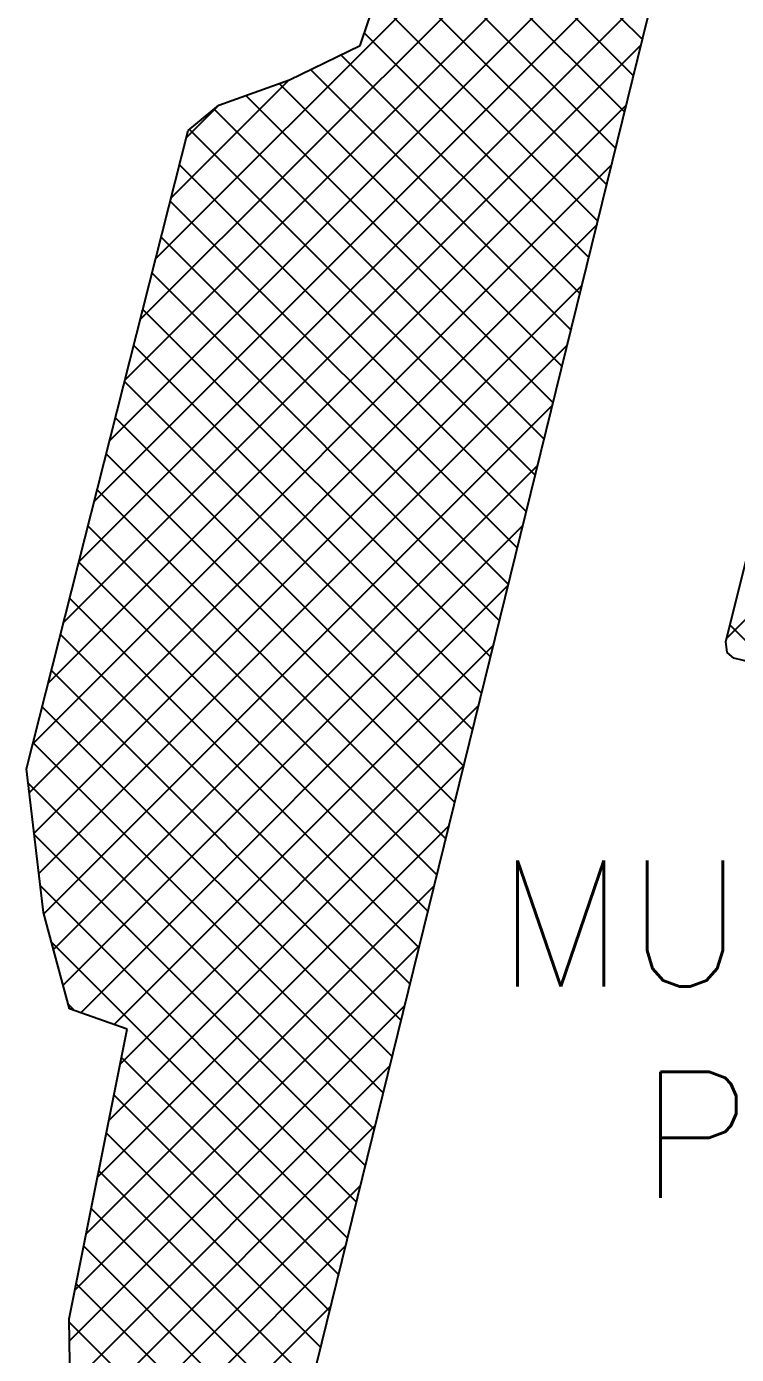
# Model space of a CAD drawing. Header units: metres. Extents: x 267365 to 277461, y 2088854 to 2108025.
# Drawn here: x 272431 to 272713, y 2095471 to 2095998 of the extents above; entities that cross this region are included whole.
import ezdxf

# ---------------------------------------------------------------- set-up
doc = ezdxf.new("R2010")
doc.units = ezdxf.units.M
doc.layers.add('PORT', color=5, linetype='Continuous')
doc.layers.add('PORT TEXT', color=7, linetype='Continuous')
doc.styles.get("Standard").update_dxf_attribs({"font": 'simplex.shx'})

msp = doc.modelspace()

# ---------------------------------------------------------------- linework, layer by layer
at = {"layer": 'PORT'}
for p, q in [((272729.77, 2096212.77), (272542.03, 2095449.66)), ((272708.74, 2095753.69), (272818.05, 2096191.16)), ((272563.66, 2095990.23), (272631.23, 2096188.99)), ((272535.64, 2095976.58), (272563.66, 2095990.23)), ((272507.61, 2095966.53), (272535.64, 2095976.58)), ((272495.39, 2095956.47), (272507.61, 2095966.53)), ((272431.27, 2095703.18), (272495.39, 2095956.47)), ((272709.29, 2095749.35), (272708.74, 2095753.69)), ((272712.01, 2095747.17), (272709.29, 2095749.35)), ((272830.72, 2095717.85), (272712.01, 2095747.17)), ((272438.01, 2095646.17), (272431.27, 2095703.18)), ((272448.34, 2095608.01), (272438.01, 2095646.17)), ((272471.25, 2095599.93), (272448.34, 2095608.01)), ((272448.15, 2095484.95), (272471.25, 2095599.93)), ((272448.71, 2095452.13), (272448.15, 2095484.95))]:
    msp.add_line(p, q, dxfattribs=at)
at = {"layer": 'PORT', "linetype": 'Continuous'}
for p, q in [((272482.5, 2095905.55), (272710.2, 2096133.25)), ((272476.41, 2095881.5), (272704.34, 2096109.43)), ((272470.33, 2095857.45), (272698.48, 2096085.61)), ((272675.62, 2095992.66), (272592.68, 2096075.59)), ((272464.24, 2095833.4), (272692.62, 2096061.78)), ((272672.07, 2095978.25), (272588.13, 2096062.19)), ((272668.52, 2095963.83), (272583.57, 2096048.78)), ((272458.15, 2095809.35), (272686.76, 2096037.96)), ((272664.98, 2095949.42), (272579.01, 2096035.38)), ((272661.43, 2095935), (272574.46, 2096021.98)), ((272452.06, 2095785.31), (272680.9, 2096014.14)), ((272657.88, 2095920.59), (272569.9, 2096008.57)), ((272654.34, 2095906.17), (272565.34, 2095995.17)), ((272445.98, 2095761.26), (272675.04, 2095990.32)), ((272650.79, 2095891.76), (272556.04, 2095986.51)), ((272647.25, 2095877.35), (272543.96, 2095980.63)), ((272488.59, 2095929.59), (272535.54, 2095976.55)), ((272643.7, 2095862.93), (272531.53, 2095975.11)), ((272640.15, 2095848.52), (272518.31, 2095970.36)), ((272439.89, 2095737.21), (272669.18, 2095966.5)), ((272494.68, 2095953.64), (272507.34, 2095966.3)), ((272636.61, 2095834.1), (272505.73, 2095964.98)), ((272633.06, 2095819.69), (272495.88, 2095956.87)), ((272433.8, 2095713.16), (272663.32, 2095942.68)), ((272629.52, 2095805.27), (272491.94, 2095942.85)), ((272709.05, 2095754.93), (272888.16, 2095934.03)), ((272625.97, 2095790.86), (272488.31, 2095928.51)), ((272432.38, 2095693.78), (272657.46, 2095918.86)), ((272622.42, 2095776.45), (272484.69, 2095914.18)), ((272618.88, 2095762.03), (272481.06, 2095899.85)), ((272434.28, 2095677.72), (272651.6, 2095895.04)), ((272615.33, 2095747.62), (272477.43, 2095885.52)), ((272436.18, 2095661.66), (272645.74, 2095871.22)), ((272611.78, 2095733.2), (272473.8, 2095871.18)), ((272608.24, 2095718.79), (272470.17, 2095856.85)), ((272438.15, 2095645.66), (272639.88, 2095847.4)), ((272604.69, 2095704.37), (272466.55, 2095842.52)), ((272601.15, 2095689.96), (272462.92, 2095828.19)), ((272441.97, 2095631.53), (272634.02, 2095823.58)), ((272597.6, 2095675.54), (272459.29, 2095813.85)), ((272445.8, 2095617.4), (272628.16, 2095799.76)), ((272594.05, 2095661.13), (272455.66, 2095799.52)), ((272590.51, 2095646.72), (272452.03, 2095785.19)), ((272452.8, 2095606.44), (272622.3, 2095775.93)), ((272586.96, 2095632.3), (272448.41, 2095770.86)), ((272727.32, 2095743.39), (272710.4, 2095760.31)), ((272583.41, 2095617.89), (272444.78, 2095756.52)), ((272466.08, 2095601.76), (272616.44, 2095752.11)), ((272579.87, 2095603.47), (272441.15, 2095742.19)), ((272576.32, 2095589.06), (272437.52, 2095727.86)), ((272468.5, 2095586.21), (272610.58, 2095728.29)), ((272572.78, 2095574.64), (272433.89, 2095713.53)), ((272463.98, 2095563.74), (272604.72, 2095704.47)), ((272569.23, 2095560.23), (272431.94, 2095697.52)), ((272459.47, 2095541.26), (272598.86, 2095680.65)), ((272565.68, 2095545.82), (272434.35, 2095677.15)), ((272562.14, 2095531.4), (272436.76, 2095656.78)), ((272454.95, 2095518.78), (272593, 2095656.83)), ((272558.59, 2095516.99), (272441.2, 2095634.38)), ((272450.43, 2095496.31), (272587.14, 2095633.01)), ((272450.3, 2095607.32), (272447.87, 2095609.75)), ((272448.3, 2095476.22), (272581.27, 2095609.19)), ((272555.05, 2095502.57), (272468.98, 2095588.64)), ((272448.6, 2095458.56), (272575.41, 2095585.37)), ((272551.5, 2095488.16), (272465.98, 2095573.68)), ((272451.52, 2095443.51), (272569.55, 2095561.55)), ((272547.95, 2095473.74), (272462.97, 2095558.72)), ((272544.41, 2095459.33), (272459.97, 2095543.77)), ((272455.93, 2095429.96), (272563.69, 2095537.73)), ((272656.22, 2095329.56), (272456.96, 2095528.81)), ((272631.87, 2095335.94), (272453.96, 2095513.86)), ((272464.15, 2095420.22), (272557.83, 2095513.9)), ((272607.52, 2095342.33), (272450.96, 2095498.9)), ((272472.72, 2095410.83), (272551.97, 2095490.08)), ((272583.18, 2095348.72), (272448.17, 2095483.72))]:
    msp.add_line(p, q, dxfattribs=at)

# ---------------------------------------------------------------- texts
at = {"layer": 'PORT TEXT'}
for s, p in [('MUMBAI', (272617.55, 2095616.87)), ('PORT', (272674.28, 2095533.04))]:
    msp.add_text(s, height=50, dxfattribs=at).set_placement(p)

doc.saveas('drawing.dxf')
